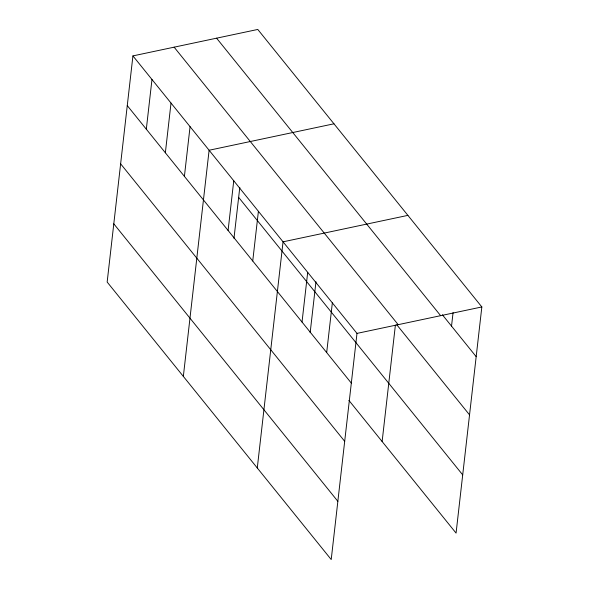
<?xml version="1.0" encoding="UTF-8"?>
<svg xmlns="http://www.w3.org/2000/svg" width="589" height="589" viewBox="0 0 589 589"><rect width="100%" height="100%" fill="white"/><g stroke="black" fill="none" stroke-linecap="round" stroke-linejoin="round"><path stroke-width="0.88" d="M132.93 55.896L107.161 282.05L331.217 559.55L356.986 333.396L132.93 55.896L257.783 29.45L481.839 306.95L456.07 533.104L348.887 400.358M146.315 129.182L151.977 79.486M165.354 152.772L171.016 103.075M184.401 176.361L190.063 126.657M183.341 376.4L209.11 150.247L333.963 123.8M228.09 230.468L233.752 180.771M233.98 238.317L239.789 187.376M252.74 260.993L258.402 211.296M257.283 467.975L283.051 241.821L407.897 215.375M302.032 322.043L307.694 272.346M310.16 332.667L315.969 281.726M326.681 352.568L332.343 302.871M382.128 441.529L395.396 325.121M451.527 326.122L453.074 312.568M356.986 333.396L481.839 306.95M442.361 314.762L476.177 356.647M216.583 38.175L440.638 315.675M174.13 47.172L398.186 324.664M396.75 324.723L469.543 414.877M238.648 197.374L462.704 474.874M127.268 105.6L351.324 383.093M120.635 163.83L344.69 441.323M113.795 223.82L337.858 501.32"/></g></svg>
